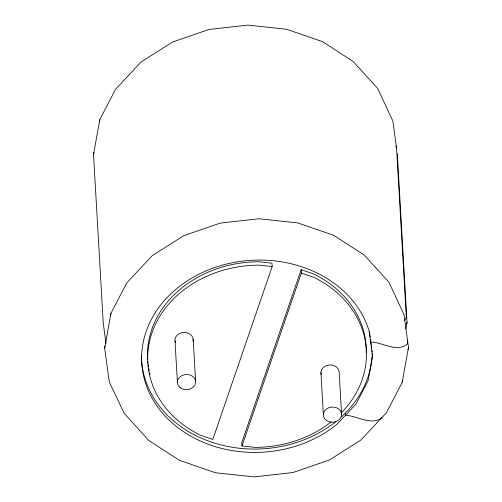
<?xml version="1.0" encoding="UTF-8"?>
<svg xmlns="http://www.w3.org/2000/svg" width="502" height="502" viewBox="0 0 502 502"><rect width="100%" height="100%" fill="white"/><g stroke="black" fill="none" stroke-linecap="round" stroke-linejoin="round"><path stroke-width="0.75" d="M345.426 413.792L345.401 415.355C356.602 415.374 372.076 426.505 382.11 417.338M106.016 343.493L103.224 322.937L93.516 154.534L93.905 152.351M99.415 121.766L99.785 119.696L115.579 89.243L141.15 61.922L172.625 42.005L209.045 29.449L247.932 25.1L286.623 29.26L322.497 41.647L353.094 61.42L377.786 88.616L392.865 121.064L396.561 148.215L406.269 316.618L405.861 318.676L404.411 320.358M104.68 348.193L110.948 313.355L126.749 282.902L152.319 255.587L183.795 235.67L220.215 223.108L259.095 218.759L297.793 222.919L333.661 235.306L364.264 255.079L388.956 282.275L404.035 314.723L408.484 347.466L402.215 382.304L386.421 412.757L360.85 440.078L329.375 459.995L292.955 472.551L254.068 476.9L215.377 472.74L179.503 460.353L148.906 440.58L124.214 413.384L109.762 383.001L109.135 380.936L104.68 348.193L105.069 346.016M110.578 315.425L110.948 313.355M406.639 324.386L407.028 322.209L397.32 153.807M402.215 382.304L402.585 380.234M408.095 349.649L408.484 347.466M93.516 154.534L99.785 119.696M405.817 328.942L407.028 322.209M272.166 266.537L212.773 439.482L200.643 435.29A109.442 91.05 -3.3 0 1 151.943 332.92A109.442 91.05 -3.3 0 1 259.082 265.131L272.166 266.537L271.971 263.167L258.888 261.762A109.442 91.05 -3.3 0 0 147.488 355.435M366.247 352.617A109.442 91.05 -3.3 0 0 313.304 273.841L301.175 269.649L241.776 442.595L241.97 445.964L255.06 447.37A109.442 91.05 -3.3 0 0 331.213 421.918M241.97 445.964L301.363 273.019L301.175 269.649M301.363 273.019L313.499 277.204A109.442 91.05 -3.3 0 1 342.082 412.073M395.902 145.919L396.561 148.215M407.398 340.726L407.724 341.875L407.317 343.939C397.283 353.107 381.809 341.969 370.608 341.95L370.451 339.258M369.466 331.602L369.673 333.152M369.886 334.702L370.2 337.03M370.514 339.321L370.714 340.795M370.915 342.27L371.216 344.485M371.417 345.966L371.718 348.175M372.02 350.39L372.22 351.871M341.592 414.596A9.118 7.586 -3.3 0 0 328.063 408.051A9.118 7.586 -3.3 0 0 327.775 421.203A9.118 7.586 -3.3 0 0 341.592 414.596L339.164 372.497A9.118 7.586 -3.3 0 0 329.023 364.992A9.118 7.586 -3.3 0 0 321.198 374.505M320.935 372.54L323.363 414.639M193.176 339.233L195.604 381.332M174.997 340.745L177.426 382.844M372.302 353.364A115.523 96.114 -3.3 0 1 341.222 417.055M335.832 421.649A115.523 96.114 -3.3 0 1 211.242 442.024A115.523 96.114 -3.3 0 1 141.407 355.429M150.079 374.505A109.442 91.05 -3.3 0 1 149.514 372.258M149.176 370.752A109.442 91.05 -3.3 0 1 148.724 368.474M148.46 366.949A109.442 91.05 -3.3 0 1 148.128 364.653M147.939 363.115A109.442 91.05 -3.3 0 1 147.789 361.578M147.613 359.269A109.442 91.05 -3.3 0 1 147.519 356.966M175.493 342.671A9.118 7.586 -3.3 0 1 183.374 332.431A9.118 7.586 -3.3 0 1 193.05 341.216M372.515 355.974L368.035 380.88L355.987 404.104L337.2 424.064A115.523 96.114 -3.3 0 1 161.28 411.646A115.523 96.114 -3.3 0 1 210.206 269.197A115.523 96.114 -3.3 0 1 369.133 331.088L372.515 355.974M180.594 387.964A9.118 7.586 -3.3 0 0 195.479 383.315A9.118 7.586 -3.3 0 0 183.475 374.988A9.118 7.586 -3.3 0 0 180.594 387.964"/></g></svg>
